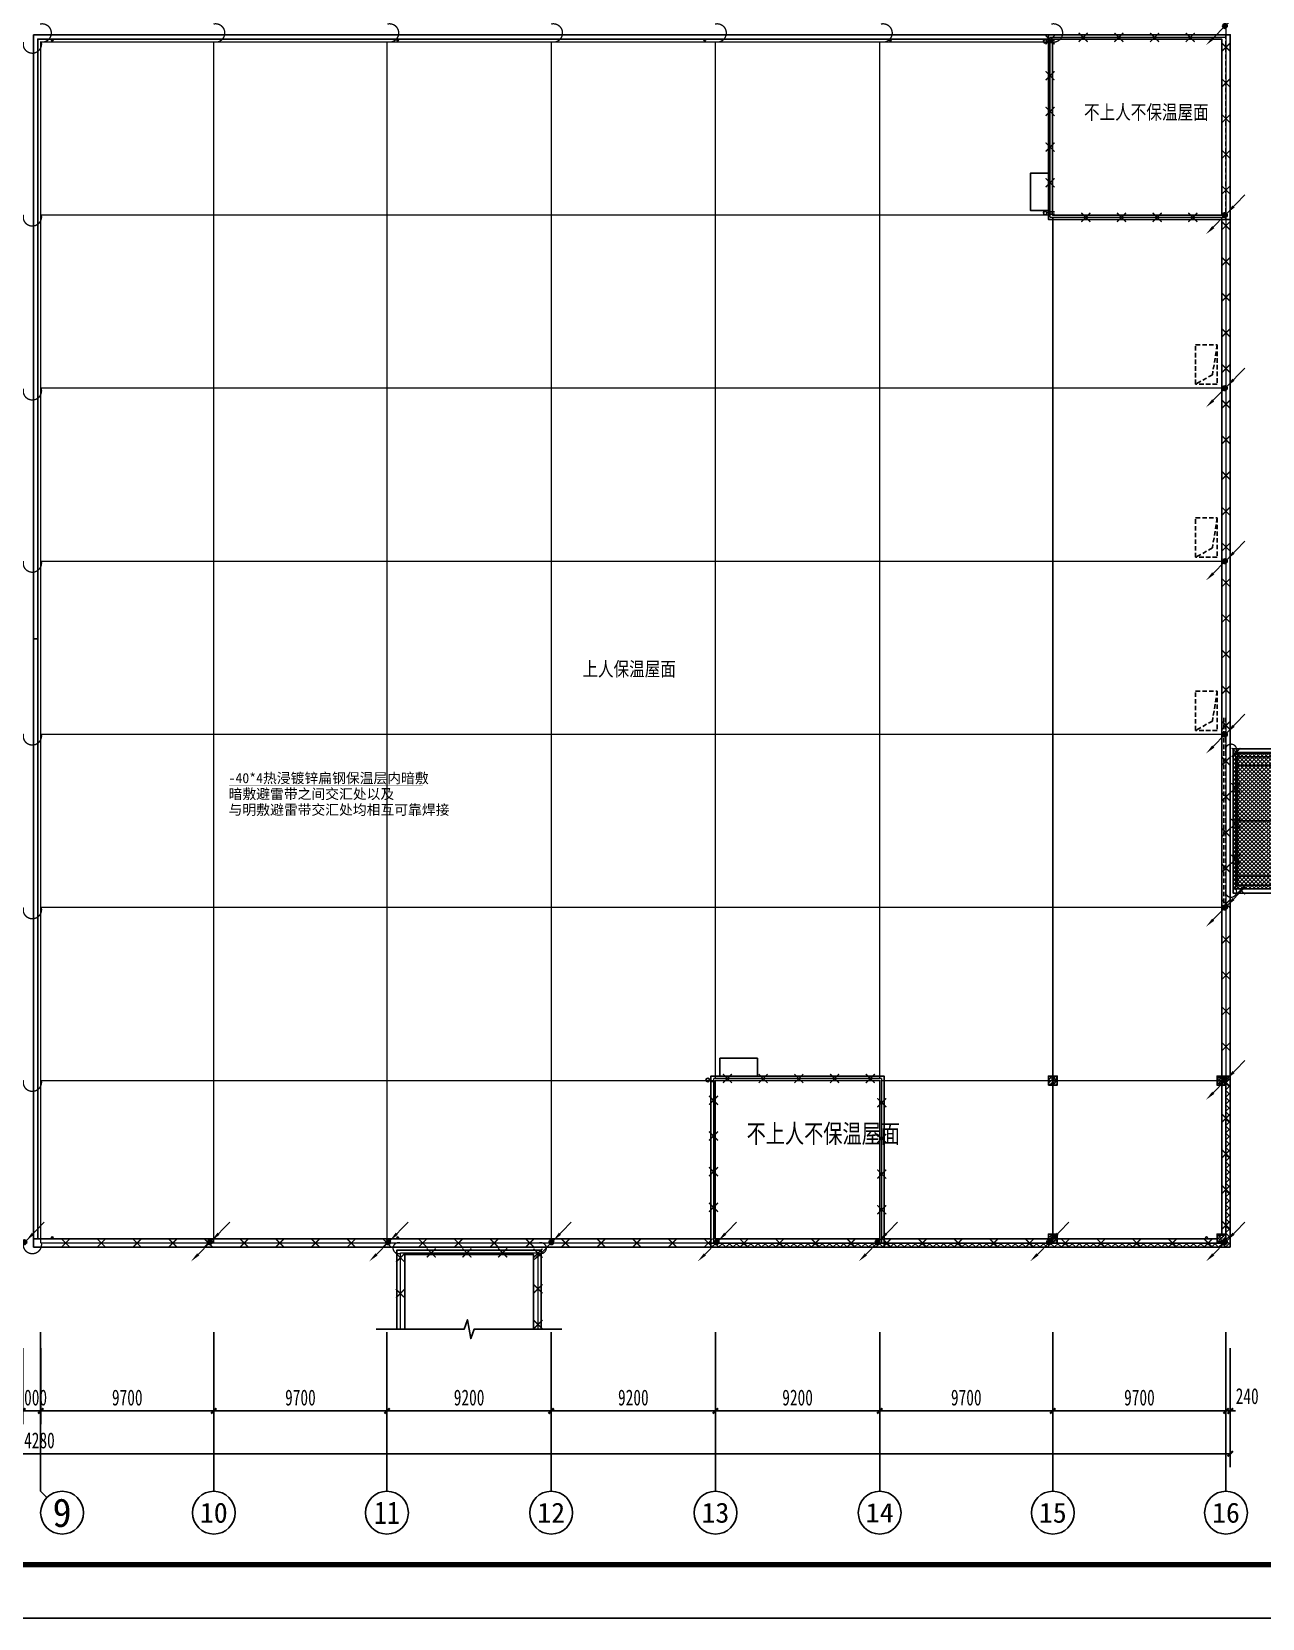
# Model space of a CAD drawing. Header units: millimetres. Extents: x -633009578 to 5705885, y -633235091 to 2571734.
# Drawn here: x 3853920 to 3922852, y 1835012 to 1923908 of the extents above; entities that cross this region are included whole.
import ezdxf
from ezdxf.enums import TextEntityAlignment as Align

# ---------------------------------------------------------------- set-up
doc = ezdxf.new("R2010")
doc.units = ezdxf.units.MM
doc.header["$LTSCALE"] = 1000
doc.header["$MEASUREMENT"] = 0
doc.linetypes.add('DASH', pattern=[0.35, 0.25, -0.1])
doc.linetypes.add('HIDDEN', pattern=[0.375, 0.25, -0.125])
doc.layers.get('0').update_dxf_attribs({"color": 9})
for name, color, linetype in [('3T_WOOD', 21, 'Continuous'), ('A-ABOV(投影线)', 154, 'HIDDEN'), ('A-COLUM(柱)', 255, 'Continuous'), ('A-FLOR(看线)', 8, 'Continuous'), ('A-HATH(填充)', 8, 'Continuous'), ('A-LM-HA(填充)', 8, 'Continuous'), ('A-ROOF(屋顶)', 11, 'Continuous'), ('A-ROOF-W(分水线)', 156, 'Continuous'), ('A-ST(雨水管)', 161, 'Continuous'), ('A-TEXT(房间)', 243, 'Continuous'), ('A-WALL(墙)', 255, 'Continuous'), ('AXIS_TEXT', 7, 'Continuous'), ('C-AXIS(轴号)', 3, 'Continuous'), ('DIM_SYMB', 3, 'Continuous'), ('PUB_TEXT', 7, 'Continuous'), ('WALL', 9, 'Continuous'), ('电-弱电平面-箭头', 3, 'Continuous'), ('电-强电平面-设备', 4, 'Continuous'), ('电-接地防雷-接地线', 132, 'Continuous'), ('电-接地防雷-防雷卡子', 94, 'Continuous'), ('电-接地防雷-防雷线', 94, 'Continuous'), ('设备-箱柜', 3, 'Continuous'), ('院图签、封面151013$0$PUB_TITLE', 153, 'Continuous'), ('院图签、封面151013$0$图签文字', 4, 'Continuous')]:
    doc.layers.add(name, color=color, linetype=linetype)
doc.styles.add('_TCH', font='simhei.ttf', dxfattribs={"width": 0.75, "bigfont": 'hztxt.shx'})
doc.styles.add('_TCH_AXIS', font='simhei.ttf', dxfattribs={"bigfont": 'GBCBIG'})
doc.styles.add('_TCH_DIM', font='simhei.ttf', dxfattribs={"width": 0.8, "bigfont": 'hztxt.shx'})
doc.styles.add('_TCH_DIM_T3', font='simhei.ttf', dxfattribs={"width": 0.707, "bigfont": 'GBCBIG'})
doc.styles.add('COMPLEX', font='simhei.ttf')
doc.styles.add('IDQSTYLE', font='simhei.ttf', dxfattribs={"width": 0.707, "bigfont": 'hztxt.shx'})
doc.styles.get("Standard").update_dxf_attribs({"font": 'simhei.ttf', "bigfont": 'hztxt.shx'})
doc.styles.add('宋', font='simhei.ttf', dxfattribs={"width": 0.8})
doc.styles.add('院图签、封面151013$0$-宋体', font='simhei.ttf', dxfattribs={"width": 0.8})
doc.linetypes.add('GDLine', pattern='A,1,-3,5.8,["|",Standard,S=4,R=-45,X=-1.407,Y=-0.7],-0.1,["|",Standard,S=4,R=-45,X=-1.407,Y=-0.7],-0.1,["|",Standard,S=4,R=-45,X=-1.407,Y=-0.7],-0.1,["|",Standard,S=4,R=-45,X=-1.407,Y=-0.7],-0.1,5.8,-3,1', length=20)
doc.dimstyles.new('_TCH_ARCH&&300', dxfattribs={"dimtxt": 892.5, "dimasz": 300, "dimexe": 750, "dimexo": 900, "dimgap": 300, "dimtad": 1, "dimdec": 0, "dimzin": 0, "dimdsep": 46, "dimtxsty": '_TCH_DIM_T3', "dimblk": 'ARCHTICK', "dimcen": 0.09, "dimclrt": 7, "dimazin": 2, "dimtfac": 1, "dimtdec": 0, "dimtix": 1, "dimtmove": 2, "dimatfit": 3, "dimfxl": 1, "dimtolj": 1, "dimtzin": 0, "dimarcsym": 0})
pattern_1 = [(45, (200, 0), (-200.000203, 200.000203), []), (135, (200, 0), (-200.000203, -200.000203), [])]

# ---------------------------------------------------------------- blocks, each defined once
blk = doc.blocks.new('_ArchTick')
at = {"color": 0, "linetype": 'ByBlock', "const_width": 0.4}
blk.add_lwpolyline([(-0.5, -0.5), (0.5, 0.5)], dxfattribs=at)
blk = doc.blocks.new('*D79')
at = {"layer": 'C-AXIS(轴号)', "color": 0, "lineweight": -2, "transparency": 16777216}
for p, q in [((1188341, 967912), (1188341, 963653)), ((1189341, 967912), (1189341, 963653)), ((1188341, 964403), (1188041, 964403)), ((1188341, 964403), (1189341, 964403)), ((1189341, 964403), (1189641, 964403))]:
    blk.add_line(p, q, dxfattribs=at)
at = {"layer": 'Defpoints', "color": 0, "transparency": 16777216}
for p in [(1188341, 968812), (1189341, 968812), (1189341, 964403)]:
    blk.add_point(p, dxfattribs=at)
at = {"layer": 'C-AXIS(轴号)', "color": 0, "linetype": 'ByBlock', "lineweight": -2, "transparency": 16777216, "xscale": 300, "yscale": 300, "zscale": 300}
blk.add_blockref('_ArchTick', (1188341, 964403), dxfattribs=at)
at = {"layer": 'C-AXIS(轴号)', "color": 0, "linetype": 'ByBlock', "lineweight": -2, "transparency": 16777216, "xscale": 300, "yscale": 300, "zscale": 300, "rotation": 180}
blk.add_blockref('_ArchTick', (1189341, 964403), dxfattribs=at)
at = {"layer": 'C-AXIS(轴号)', "color": 7, "transparency": 16777216, "insert": (1188841, 965149), "char_height": 892.5, "attachment_point": 5, "style": '_TCH_DIM_T3'}
blk.add_mtext('\\A1;1000', dxfattribs=at)
blk = doc.blocks.new('*D80')
at = {"layer": 'C-AXIS(轴号)', "color": 0, "lineweight": -2, "transparency": 16777216}
for p, q in [((1189341, 967912), (1189341, 963653)), ((1199041, 967912), (1199041, 963653)), ((1189341, 964403), (1199041, 964403))]:
    blk.add_line(p, q, dxfattribs=at)
at = {"layer": 'Defpoints', "color": 0, "transparency": 16777216}
for p in [(1189341, 968812), (1199041, 968812), (1199041, 964403)]:
    blk.add_point(p, dxfattribs=at)
at = {"layer": 'C-AXIS(轴号)', "color": 0, "linetype": 'ByBlock', "lineweight": -2, "transparency": 16777216, "xscale": 300, "yscale": 300, "zscale": 300, "rotation": 180}
blk.add_blockref('_ArchTick', (1189341, 964403), dxfattribs=at)
at = {"layer": 'C-AXIS(轴号)', "color": 0, "linetype": 'ByBlock', "lineweight": -2, "transparency": 16777216, "xscale": 300, "yscale": 300, "zscale": 300}
blk.add_blockref('_ArchTick', (1199041, 964403), dxfattribs=at)
at = {"layer": 'C-AXIS(轴号)', "color": 7, "transparency": 16777216, "insert": (1194191, 965149), "char_height": 892.5, "attachment_point": 5, "style": '_TCH_DIM_T3'}
blk.add_mtext('\\A1;9700', dxfattribs=at)
blk = doc.blocks.new('*D81')
at = {"layer": 'C-AXIS(轴号)', "color": 0, "lineweight": -2, "transparency": 16777216}
for p, q in [((1199041, 967912), (1199041, 963653)), ((1208741, 967912), (1208741, 963653)), ((1199041, 964403), (1208741, 964403))]:
    blk.add_line(p, q, dxfattribs=at)
at = {"layer": 'Defpoints', "color": 0, "transparency": 16777216}
for p in [(1199041, 968812), (1208741, 968812), (1208741, 964403)]:
    blk.add_point(p, dxfattribs=at)
at = {"layer": 'C-AXIS(轴号)', "color": 0, "linetype": 'ByBlock', "lineweight": -2, "transparency": 16777216, "xscale": 300, "yscale": 300, "zscale": 300, "rotation": 180}
blk.add_blockref('_ArchTick', (1199041, 964403), dxfattribs=at)
at = {"layer": 'C-AXIS(轴号)', "color": 0, "linetype": 'ByBlock', "lineweight": -2, "transparency": 16777216, "xscale": 300, "yscale": 300, "zscale": 300}
blk.add_blockref('_ArchTick', (1208741, 964403), dxfattribs=at)
at = {"layer": 'C-AXIS(轴号)', "color": 7, "transparency": 16777216, "insert": (1203891, 965149), "char_height": 892.5, "attachment_point": 5, "style": '_TCH_DIM_T3'}
blk.add_mtext('\\A1;9700', dxfattribs=at)
blk = doc.blocks.new('*D82')
at = {"layer": 'C-AXIS(轴号)', "color": 0, "lineweight": -2, "transparency": 16777216}
for p, q in [((1208741, 967912), (1208741, 963653)), ((1217941, 967912), (1217941, 963653)), ((1208741, 964403), (1217941, 964403))]:
    blk.add_line(p, q, dxfattribs=at)
at = {"layer": 'Defpoints', "color": 0, "transparency": 16777216}
for p in [(1208741, 968812), (1217941, 968812), (1217941, 964403)]:
    blk.add_point(p, dxfattribs=at)
at = {"layer": 'C-AXIS(轴号)', "color": 0, "linetype": 'ByBlock', "lineweight": -2, "transparency": 16777216, "xscale": 300, "yscale": 300, "zscale": 300, "rotation": 180}
blk.add_blockref('_ArchTick', (1208741, 964403), dxfattribs=at)
at = {"layer": 'C-AXIS(轴号)', "color": 0, "linetype": 'ByBlock', "lineweight": -2, "transparency": 16777216, "xscale": 300, "yscale": 300, "zscale": 300}
blk.add_blockref('_ArchTick', (1217941, 964403), dxfattribs=at)
at = {"layer": 'C-AXIS(轴号)', "color": 7, "transparency": 16777216, "insert": (1213341, 965149), "char_height": 892.5, "attachment_point": 5, "style": '_TCH_DIM_T3'}
blk.add_mtext('\\A1;9200', dxfattribs=at)
blk = doc.blocks.new('*D83')
at = {"layer": 'C-AXIS(轴号)', "color": 0, "lineweight": -2, "transparency": 16777216}
for p, q in [((1217941, 967912), (1217941, 963653)), ((1227141, 967912), (1227141, 963653)), ((1217941, 964403), (1227141, 964403))]:
    blk.add_line(p, q, dxfattribs=at)
at = {"layer": 'Defpoints', "color": 0, "transparency": 16777216}
for p in [(1217941, 968812), (1227141, 968812), (1227141, 964403)]:
    blk.add_point(p, dxfattribs=at)
at = {"layer": 'C-AXIS(轴号)', "color": 0, "linetype": 'ByBlock', "lineweight": -2, "transparency": 16777216, "xscale": 300, "yscale": 300, "zscale": 300, "rotation": 180}
blk.add_blockref('_ArchTick', (1217941, 964403), dxfattribs=at)
at = {"layer": 'C-AXIS(轴号)', "color": 0, "linetype": 'ByBlock', "lineweight": -2, "transparency": 16777216, "xscale": 300, "yscale": 300, "zscale": 300}
blk.add_blockref('_ArchTick', (1227141, 964403), dxfattribs=at)
at = {"layer": 'C-AXIS(轴号)', "color": 7, "transparency": 16777216, "insert": (1222541, 965149), "char_height": 892.5, "attachment_point": 5, "style": '_TCH_DIM_T3'}
blk.add_mtext('\\A1;9200', dxfattribs=at)
blk = doc.blocks.new('*D84')
at = {"layer": 'C-AXIS(轴号)', "color": 0, "lineweight": -2, "transparency": 16777216}
for p, q in [((1227141, 967912), (1227141, 963653)), ((1236341, 967912), (1236341, 963653)), ((1227141, 964403), (1236341, 964403))]:
    blk.add_line(p, q, dxfattribs=at)
at = {"layer": 'Defpoints', "color": 0, "transparency": 16777216}
for p in [(1227141, 968812), (1236341, 968812), (1236341, 964403)]:
    blk.add_point(p, dxfattribs=at)
at = {"layer": 'C-AXIS(轴号)', "color": 0, "linetype": 'ByBlock', "lineweight": -2, "transparency": 16777216, "xscale": 300, "yscale": 300, "zscale": 300, "rotation": 180}
blk.add_blockref('_ArchTick', (1227141, 964403), dxfattribs=at)
at = {"layer": 'C-AXIS(轴号)', "color": 0, "linetype": 'ByBlock', "lineweight": -2, "transparency": 16777216, "xscale": 300, "yscale": 300, "zscale": 300}
blk.add_blockref('_ArchTick', (1236341, 964403), dxfattribs=at)
at = {"layer": 'C-AXIS(轴号)', "color": 7, "transparency": 16777216, "insert": (1231741, 965149), "char_height": 892.5, "attachment_point": 5, "style": '_TCH_DIM_T3'}
blk.add_mtext('\\A1;9200', dxfattribs=at)
blk = doc.blocks.new('*D85')
at = {"layer": 'C-AXIS(轴号)', "color": 0, "lineweight": -2, "transparency": 16777216}
for p, q in [((1236341, 967912), (1236341, 963653)), ((1246041, 967912), (1246041, 963653)), ((1236341, 964403), (1246041, 964403))]:
    blk.add_line(p, q, dxfattribs=at)
at = {"layer": 'Defpoints', "color": 0, "transparency": 16777216}
for p in [(1236341, 968812), (1246041, 968812), (1246041, 964403)]:
    blk.add_point(p, dxfattribs=at)
at = {"layer": 'C-AXIS(轴号)', "color": 0, "linetype": 'ByBlock', "lineweight": -2, "transparency": 16777216, "xscale": 300, "yscale": 300, "zscale": 300, "rotation": 180}
blk.add_blockref('_ArchTick', (1236341, 964403), dxfattribs=at)
at = {"layer": 'C-AXIS(轴号)', "color": 0, "linetype": 'ByBlock', "lineweight": -2, "transparency": 16777216, "xscale": 300, "yscale": 300, "zscale": 300}
blk.add_blockref('_ArchTick', (1246041, 964403), dxfattribs=at)
at = {"layer": 'C-AXIS(轴号)', "color": 7, "transparency": 16777216, "insert": (1241191, 965149), "char_height": 892.5, "attachment_point": 5, "style": '_TCH_DIM_T3'}
blk.add_mtext('\\A1;9700', dxfattribs=at)
blk = doc.blocks.new('*D86')
at = {"layer": 'C-AXIS(轴号)', "color": 0, "lineweight": -2, "transparency": 16777216}
for p, q in [((1246041, 967912), (1246041, 963653)), ((1255741, 967912), (1255741, 963653)), ((1246041, 964403), (1255741, 964403))]:
    blk.add_line(p, q, dxfattribs=at)
at = {"layer": 'Defpoints', "color": 0, "transparency": 16777216}
for p in [(1246041, 968812), (1255741, 968812), (1255741, 964403)]:
    blk.add_point(p, dxfattribs=at)
at = {"layer": 'C-AXIS(轴号)', "color": 0, "linetype": 'ByBlock', "lineweight": -2, "transparency": 16777216, "xscale": 300, "yscale": 300, "zscale": 300, "rotation": 180}
blk.add_blockref('_ArchTick', (1246041, 964403), dxfattribs=at)
at = {"layer": 'C-AXIS(轴号)', "color": 0, "linetype": 'ByBlock', "lineweight": -2, "transparency": 16777216, "xscale": 300, "yscale": 300, "zscale": 300}
blk.add_blockref('_ArchTick', (1255741, 964403), dxfattribs=at)
at = {"layer": 'C-AXIS(轴号)', "color": 7, "transparency": 16777216, "insert": (1250891, 965149), "char_height": 892.5, "attachment_point": 5, "style": '_TCH_DIM_T3'}
blk.add_mtext('\\A1;9700', dxfattribs=at)
blk = doc.blocks.new('*D87')
at = {"layer": 'C-AXIS(轴号)', "color": 0, "lineweight": -2, "transparency": 16777216}
for p, q in [((1255741, 967912), (1255741, 963653)), ((1255981, 967912), (1255981, 963653)), ((1255741, 964403), (1255441, 964403)), ((1255741, 964403), (1255981, 964403)), ((1255981, 964403), (1256281, 964403))]:
    blk.add_line(p, q, dxfattribs=at)
at = {"layer": 'Defpoints', "color": 0, "transparency": 16777216}
for p in [(1255741, 968812), (1255981, 968812), (1255981, 964403)]:
    blk.add_point(p, dxfattribs=at)
at = {"layer": 'C-AXIS(轴号)', "color": 0, "linetype": 'ByBlock', "lineweight": -2, "transparency": 16777216, "xscale": 300, "yscale": 300, "zscale": 300}
blk.add_blockref('_ArchTick', (1255741, 964403), dxfattribs=at)
at = {"layer": 'C-AXIS(轴号)', "color": 0, "linetype": 'ByBlock', "lineweight": -2, "transparency": 16777216, "xscale": 300, "yscale": 300, "zscale": 300, "rotation": 180}
blk.add_blockref('_ArchTick', (1255981, 964403), dxfattribs=at)
at = {"layer": 'C-AXIS(轴号)', "color": 7, "transparency": 16777216, "insert": (1256929, 965228), "char_height": 892.5, "attachment_point": 5, "style": '_TCH_DIM_T3'}
blk.add_mtext('\\A1;240', dxfattribs=at)
blk = doc.blocks.new('*D88')
at = {"layer": 'C-AXIS(轴号)', "color": 0, "lineweight": -2, "transparency": 16777216}
for p, q in [((1121701, 967912), (1121701, 961253)), ((1255981, 967912), (1255981, 961253)), ((1121701, 962003), (1255981, 962003))]:
    blk.add_line(p, q, dxfattribs=at)
at = {"layer": 'Defpoints', "color": 0, "transparency": 16777216}
for p in [(1121701, 968812), (1255981, 968812), (1255981, 962003)]:
    blk.add_point(p, dxfattribs=at)
at = {"layer": 'C-AXIS(轴号)', "color": 0, "linetype": 'ByBlock', "lineweight": -2, "transparency": 16777216, "xscale": 300, "yscale": 300, "zscale": 300, "rotation": 180}
blk.add_blockref('_ArchTick', (1121701, 962003), dxfattribs=at)
at = {"layer": 'C-AXIS(轴号)', "color": 0, "linetype": 'ByBlock', "lineweight": -2, "transparency": 16777216, "xscale": 300, "yscale": 300, "zscale": 300}
blk.add_blockref('_ArchTick', (1255981, 962003), dxfattribs=at)
at = {"layer": 'C-AXIS(轴号)', "color": 7, "transparency": 16777216, "insert": (1188841, 962749), "char_height": 892.5, "attachment_point": 5, "style": '_TCH_DIM_T3'}
blk.add_mtext('\\A1;134280', dxfattribs=at)
blk = doc.blocks.new('_AXISO')
blk.add_circle((0, 0), 0.5)
at = {"layer": 'AXIS_TEXT', "style": 'COMPLEX', "width": 1.041667}
blk.add_attdef('A', text='', height=0.56, dxfattribs=at).set_placement((-0.25, -0.28), (0.25, -0.28), align=Align.FIT)
blk = doc.blocks.new('_FZH')
h = blk.add_hatch()
h.set_pattern_fill('钢筋混凝土', color=256, scale=0.1, style=0)
h.set_pattern_definition([(45, (0, 0), (-0.17678, 0.17678), []), (50, (0, 0), (0.71726, -0.06275), [0.075, -0.825]), (355, (0, 0), (-0.13875, 0.7522), [0.06, -0.66]), (100.45, (0.0598, -0.0052), (0.5785, 0.68944), [0.06374, -0.70114]), (46.18, (0, 0.2), (1.0672, -0.1655), [0.1125, -1.2375]), (96.64, (0.0889, 0.1862), (0.9347, 0.9741), [0.0956, -1.0517]), (351.18, (0, 0.2), (0.9347, 0.9741), [0.09, -0.99]), (21, (0.1, 0.15), (0.5969, -0.4026), [0.075, -0.825]), (326, (0.1, 0.15), (0.2433, 0.72515), [0.06, -0.66]), (71.45, (0.14974, 0.11645), (0.8402, 0.32253), [0.06374, -0.70114]), (37.5, (0, 0), (0.01216, 0.33289), [0, -0.652, 0, -0.67, 0, -0.6625]), (7.5, (0, 0), (0.26307, 0.39441), [0, -0.382, 0, -0.637, 0, -0.2525]), (-32.5, (-0.223, 0), (0.53382, -0.022555), [0, -0.25, 0, -0.78, 0, -1.035]), (-42.5, (-0.323, 0), (0.58319, 0.1001), [0, -0.325, 0, -0.518, 0, -0.735])])
h.paths.add_polyline_path([(-0.5, -0.5), (0.5, -0.5), (0.5, 0.5), (-0.5, 0.5)])
blk.add_lwpolyline([(-0.5, -0.5), (0.5, -0.5), (0.5, 0.5), (-0.5, 0.5)], close=True)
blk = doc.blocks.new('*X25')
at = {"color": 0, "linetype": 'Continuous'}
for p, q in [((192.59, 446.72), (193.93, 448.06)), ((192.65, 447.21), (193.44, 448)), ((192.67, 446.38), (194.27, 447.98)), ((192.81, 446.1), (194.55, 447.84)), ((193.01, 445.87), (194.78, 447.64)), ((193.27, 445.7), (194.95, 447.39)), ((193.58, 445.59), (195.06, 447.07)), ((193.98, 445.57), (195.08, 446.67))]:
    blk.add_line(p, q, dxfattribs=at)
blk = doc.blocks.new('HC001444')
at = {"color": 0, "linetype": 'Continuous'}
for p, q in [((5.31, 5.36), (0.47, 0.41)), ((0, -0.06), (-3.11, -3.23))]:
    blk.add_line(p, q, dxfattribs=at)
for points in [[(2.3, 2.28, 0.8, 0, 0), (0.47, 0.41, 0, 0, 0)], [(-3.11, -3.23, 0.8, 0, 0), (-5.06, -5.12, 0, 0, 0)]]:
    blk.add_lwpolyline(points, format="xyseb", dxfattribs=at)
blk.add_circle((0, 0), 0.625, dxfattribs=at)
at = {"color": 0, "linetype": 'Continuous', "xscale": 0.5, "yscale": 0.5, "zscale": 0.5}
blk.add_blockref('*X25', (-96.92, -223.41), dxfattribs=at)
at = {"color": 0, "style": 'IDQSTYLE', "width": 0.7}
blk.add_attdef('PSFHATT', (7.31, -5.12), '', height=2.5, dxfattribs=at)
blk = doc.blocks.new('G$C60C7DC50')
at = {"layer": 'A-LM-HA(填充)'}
h = blk.add_hatch(dxfattribs=at)
h.set_pattern_fill('ANSI37', color=256, scale=100)
h.set_pattern_definition([(45, (-326616.41, 5460191.41), (-112.2532015, 112.2532015), []), (135, (-326616.41, 5460191.41), (-112.2532015, -112.2532015), [])])
h.paths.add_polyline_path([(900, 8900), (4900, 8900), (4900, 1300), (900, 1300)])
h = blk.add_hatch(dxfattribs=at)
h.set_pattern_fill('ANSI37', color=256, scale=100)
h.set_pattern_definition([(45, (-321416.41, 5460191.41), (-112.2532015, 112.2532015), []), (135, (-321416.41, 5460191.41), (-112.2532015, -112.2532015), [])])
h.paths.add_polyline_path([(25500, 8900), (21500, 8900), (21500, 1300), (25500, 1300)])
for points in [[(900, 8900), (4900, 8900), (4900, 1300), (900, 1300)], [(25500, 8900), (21500, 8900), (21500, 1300), (25500, 1300)]]:
    blk.add_lwpolyline(points, close=True, dxfattribs=at)
at = {"layer": 'A-ROOF(屋顶)'}
for points in [[(260, 500), (260, 10950)], [(740, 500), (740, 10950)], [(25660, 500), (25660, 10950)], [(26140, 500), (26140, 10950)], [(900, 8900), (900, 1060), (25500, 1060), (25500, 9140), (900, 9140), (900, 8900)]]:
    blk.add_lwpolyline(points, dxfattribs=at)
at = {"layer": 'A-ROOF(屋顶)', "color": 8, "linetype": 'HIDDEN'}
for points in [[(380, 500), (380, 10950)], [(500, 500), (500, 10950)], [(25900, 500), (25900, 10950)], [(26020, 500), (26020, 10950)]]:
    blk.add_lwpolyline(points, dxfattribs=at)
at = {"layer": 'A-ROOF(屋顶)', "linetype": 'DASH'}
blk.add_lwpolyline([(25500, 8900), (900, 8900), (900, 1300), (25500, 1300)], close=True, dxfattribs=at)
at = {"layer": 'A-ROOF(屋顶)'}
blk.add_lwpolyline([(25300, 8700), (1100, 8700), (1100, 1500), (25300, 1500)], close=True, dxfattribs=at)
at = {"layer": 'A-ROOF-W(分水线)'}
for points in [[(1140, 8200), (25260, 8200)], [(1140, 5100), (25260, 5100)], [(1140, 2000), (25260, 2000)]]:
    blk.add_lwpolyline(points, dxfattribs=at)
blk = doc.blocks.new('建筑图框_A1')
at = {"layer": '院图签、封面151013$0$PUB_TITLE'}
blk.add_lwpolyline([(0, 0), (84100, 0), (84100, 59400), (0, 59400)], close=True, dxfattribs=at)
at = {"layer": '院图签、封面151013$0$PUB_TITLE', "const_width": 100}
blk.add_lwpolyline([(2500, 1000), (83100, 1000), (83100, 58400), (2500, 58400)], close=True, dxfattribs=at)
at = {"layer": '院图签、封面151013$0$图签文字', "color": 6, "style": '院图签、封面151013$0$-宋体'}
for tag, height, width, p in [('工程主持人', 400, 0.8, (79991, 29506)), ('审定', 400, 0.8, (79991, 28706)), ('审核', 400, 0.8, (79991, 27906)), ('专业负责人', 400, 0.8, (79991, 27106)), ('校对', 400, 0.8, (79991, 26306)), ('设计', 400, 0.8, (79991, 25506)), ('方案设计人', 400, 0.8, (79991, 24707)), ('工程编号', 300, 0.7, (81000, 8700)), ('版次', 300, 0.7, (78738, 3006)), ('日期', 300, 0.7, (82038, 3000)), ('比例', 300, 0.7, (78738, 2200)), ('图号_X施', 300, 0.7, (81538, 2200)), ('图号', 200, 0.7, (82538, 2400)), ('图号_总数', 200, 0.7, (82538, 2000))]:
    blk.add_attdef(tag, text='', height=height, dxfattribs=dict(at, width=width)).set_placement(p, align=Align.MIDDLE_CENTER)
at = {"layer": '院图签、封面151013$0$图签文字', "color": 6, "style": '院图签、封面151013$0$-宋体', "width": 0.7}
for tag, p in [('建设单位_001', (80936, 7446)), ('工程名称_001', (80934, 6045)), ('图名_001', (79743, 4060))]:
    blk.add_attdef(tag, p, '', height=300, dxfattribs=at)
blk = doc.blocks.new('9-4')
at = {"layer": 'A-HATH(填充)'}
h = blk.add_hatch(dxfattribs=at)
h.set_pattern_fill('多孔材料', color=256, scale=100, style=0)
h.set_pattern_definition(pattern_1)
h.paths.add_polyline_path([(1255740.6, 973812.4), (1255980.6, 973572.4), (1255980.6, 983162.4), (1255740.6, 983162.4)])
h = blk.add_hatch(dxfattribs=at)
h.set_pattern_fill('多孔材料', color=256, scale=100, style=0)
h.set_pattern_definition(pattern_1)
h.paths.add_polyline_path([(1255980.6, 973572.4), (1255740.6, 973812.4), (1226890.6, 973812.4), (1226890.6, 973572.4)])
at = {"layer": 'A-ABOV(投影线)'}
for points in [[(1255240.6, 1024137.4), (1255240.6, 1021937.4), (1254040.6, 1021937.4), (1254040.6, 1024137.4)], [(1255240.6, 1014437.4), (1255240.6, 1012237.4), (1254040.6, 1012237.4), (1254040.6, 1014437.4)], [(1255240.6, 1004737.4), (1255240.6, 1002537.4), (1254040.6, 1002537.4), (1254040.6, 1004737.4)]]:
    blk.add_lwpolyline(points, close=True, dxfattribs=at)
for points in [[(1255240.6, 1024137.4), (1254981.5, 1022458.3), (1254040.6, 1021937.4)], [(1255240.6, 1014437.4), (1254981.5, 1012758.3), (1254040.6, 1012237.4)], [(1255240.6, 1004737.4), (1254981.5, 1003058.3), (1254040.6, 1002537.4)]]:
    blk.add_lwpolyline(points, dxfattribs=at)
at = {"layer": 'A-FLOR(看线)'}
for points in [[(1245790.6, 1031662.4), (1244790.6, 1031662.4), (1244790.6, 1033762.4), (1245790.6, 1033762.4)], [(1227390.6, 983162.4), (1227390.6, 984162.4), (1229490.6, 984162.4), (1229490.6, 983162.4)]]:
    blk.add_lwpolyline(points, dxfattribs=at)
at = {"layer": 'A-ROOF(屋顶)'}
for p, q in [((1255500.6, 1031162.4), (1255500.6, 983162.4)), ((1255980.6, 1031162.4), (1255980.6, 983162.4)), ((1188940.6, 974052.4), (1226890.6, 974052.4)), ((1188940.6, 973572.4), (1226890.6, 973572.4))]:
    blk.add_line(p, q, dxfattribs=at)
for points in [[(1188940.6, 1041512.4), (1188940.6, 973572.4)], [(1188940.6, 1041512.4), (1245790.6, 1041512.4)], [(1189180.6, 974052.4), (1189180.6, 1041272.4), (1245790.6, 1041272.4)], [(1188940.6, 1007662.4), (1189180.6, 1007662.4)], [(1260568.4, 1001502.4), (1256140.6, 1001502.4), (1256140.6, 993422.4), (1260568.4, 993422.4)], [(1260568.4, 1001062.4), (1256380.6, 1001062.4), (1256380.6, 993862.4), (1260568.4, 993862.4)], [(1217380.6, 968984.6), (1217380.6, 973412.4), (1209300.6, 973412.4), (1209300.6, 968984.6)], [(1216940.6, 968984.6), (1216940.6, 973172.4), (1209740.6, 973172.4), (1209740.6, 968984.6)]]:
    blk.add_lwpolyline(points, dxfattribs=at)
for points in [[(1255980.6, 1031162.4), (1255980.6, 1041512.4), (1245790.6, 1041512.4), (1245790.6, 1031162.4)], [(1255500.6, 1031402.4), (1255500.6, 1041272.4), (1246030.6, 1041272.4), (1246030.6, 1031402.4)], [(1226890.6, 973572.4), (1236590.6, 973572.4), (1236590.6, 983162.4), (1226890.6, 983162.4)], [(1227130.6, 974052.4), (1236350.6, 974052.4), (1236350.6, 982922.4), (1227130.6, 982922.4)]]:
    blk.add_lwpolyline(points, close=True, dxfattribs=at)
at = {"layer": 'A-ROOF(屋顶)', "color": 8, "linetype": 'HIDDEN'}
blk.add_lwpolyline([(1255740.6, 1031162.4), (1255740.6, 1041512.4)], dxfattribs=at)
at = {"layer": 'A-ST(雨水管)', "linetype": 'DASH'}
for p, q in [((1246140.9, 1041217.7), (1245779.4, 1041217.7)), ((1246140.9, 1041077.7), (1245779.4, 1041077.7)), ((1246140.9, 1031597.1), (1245779.4, 1031597.1)), ((1246140.9, 1031457.1), (1245779.4, 1031457.1)), ((1227090.9, 982877.7), (1226879.4, 982877.7)), ((1227090.9, 982867.7), (1226879.4, 982867.7))]:
    blk.add_line(p, q, dxfattribs=at)
at = {"layer": 'A-ST(雨水管)'}
for points in [[(1189990.6, 1041272.4, 1), (1189990.6, 1041172.4, 1)], [(1209340.6, 1041272.4, -1), (1209340.6, 1041172.4, -1)], [(1209340.6, 1041272.4, 1), (1209340.6, 1041172.4, 1)], [(1226540.6, 1041272.4, 1), (1226540.6, 1041172.4, 1)], [(1226540.6, 1041272.4, -1), (1226540.6, 1041172.4, -1)], [(1236940.6, 1041272.4, -1), (1236940.6, 1041172.4, -1)], [(1236940.6, 1041272.4, 1), (1236940.6, 1041172.4, 1)], [(1189990.6, 974052.4, -1), (1189990.6, 974152.4, -1)], [(1209340.6, 974052.4, 1), (1209340.6, 974152.4, 1)], [(1209340.6, 974052.4, -1), (1209340.6, 974152.4, -1)], [(1254650.6, 974052.4, -1), (1254650.6, 974152.4, -1)]]:
    blk.add_lwpolyline(points, format="xyb", close=True, dxfattribs=at)
for centre in [(1245609.4, 1041147.7), (1245609.4, 1031527.1), (1226709.4, 982947.7)]:
    blk.add_circle(centre, 100, dxfattribs=at)
at = {"layer": 'A-WALL(墙)'}
for p, q in [((1255500.6, 974312.4), (1255500.6, 982662.4)), ((1255740.6, 974312.4), (1255740.6, 982662.4)), ((1255240.6, 974052.4), (1236590.6, 974052.4)), ((1255240.6, 973812.4), (1236590.6, 973812.4))]:
    blk.add_line(p, q, dxfattribs=at)
at = {"layer": 'C-AXIS(轴号)'}
for p, q in [((1189340.6, 968812.4), (1189340.6, 959902.6)), ((1199040.6, 968812.4), (1199040.6, 959902.6)), ((1208740.6, 968812.4), (1208740.6, 959902.6)), ((1217940.6, 968812.4), (1217940.6, 959902.6)), ((1227140.6, 968812.4), (1227140.6, 959902.6)), ((1236340.6, 968812.4), (1236340.6, 959902.6)), ((1246040.6, 968812.4), (1246040.6, 959902.6)), ((1255740.6, 968812.4), (1255740.6, 959902.6)), ((1189692.1, 959551.1), (1189340.6, 959902.6))]:
    blk.add_line(p, q, dxfattribs=at)
at = {"layer": 'DIM_SYMB'}
blk.add_lwpolyline([(1218540.6, 968984.6), (1213621.9, 968984.6), (1213430.8, 968459.6), (1213245.6, 969509.6), (1213059.4, 968984.6), (1208140.6, 968984.6)], dxfattribs=at)
at = {"layer": 'WALL'}
for p, q in [((1255740.6, 973812.4), (1255740.6, 983162.4)), ((1255740.6, 983162.4), (1255980.6, 983162.4)), ((1255980.6, 973572.4), (1255980.6, 983162.4)), ((1255740.6, 973812.4), (1226890.6, 973812.4)), ((1226890.6, 973572.4), (1226890.6, 973812.4)), ((1255980.6, 973572.4), (1226890.6, 973572.4))]:
    blk.add_line(p, q, dxfattribs=at)
at = {"layer": 'A-COLUM(柱)', "xscale": 500, "yscale": 500, "zscale": 500}
for p in [(1246040.6, 982912.4), (1255490.6, 982912.4), (1246040.6, 974062.4), (1255490.6, 974062.4)]:
    blk.add_blockref('_FZH', p, dxfattribs=at)
at = {"layer": 'C-AXIS(轴号)'}
ref = blk.add_blockref('_AXISO', (1190540.6, 958702.6), dxfattribs=dict(at, xscale=2400, yscale=2400, zscale=2400))
ref.add_attrib('A', '9', dxfattribs={"layer": 'AXIS_TEXT', "height": 1597.5, "style": '_TCH_AXIS'}).set_placement((1190008.1, 957903.8), (1191073.1, 957903.8), align=Align.FIT)
ref = blk.add_blockref('_AXISO', (1199040.6, 958702.6), dxfattribs=dict(at, xscale=2400, yscale=2400, zscale=2400))
ref.add_attrib('A', '10', dxfattribs={"layer": 'AXIS_TEXT', "height": 1126.1, "style": '_TCH_AXIS'}).set_placement((1198263.1, 958139.5), (1199818.1, 958139.5), align=Align.FIT)
ref = blk.add_blockref('_AXISO', (1208740.6, 958702.6), dxfattribs=dict(at, xscale=2400, yscale=2400, zscale=2400))
ref.add_attrib('A', '11', dxfattribs={"layer": 'AXIS_TEXT', "height": 1264.33, "style": '_TCH_AXIS'}).set_placement((1208018.1, 958070.4), (1209463.1, 958070.4), align=Align.FIT)
ref = blk.add_blockref('_AXISO', (1217940.6, 958702.6), dxfattribs=dict(at, xscale=2400, yscale=2400, zscale=2400))
ref.add_attrib('A', '12', dxfattribs={"layer": 'AXIS_TEXT', "height": 1126.1, "style": '_TCH_AXIS'}).set_placement((1217163.1, 958139.5), (1218718.1, 958139.5), align=Align.FIT)
ref = blk.add_blockref('_AXISO', (1227140.6, 958702.6), dxfattribs=dict(at, xscale=2400, yscale=2400, zscale=2400))
ref.add_attrib('A', '13', dxfattribs={"layer": 'AXIS_TEXT', "height": 1126.1, "style": '_TCH_AXIS'}).set_placement((1226363.1, 958139.5), (1227918.1, 958139.5), align=Align.FIT)
ref = blk.add_blockref('_AXISO', (1236340.6, 958702.6), dxfattribs=dict(at, xscale=2400, yscale=2400, zscale=2400))
ref.add_attrib('A', '14', dxfattribs={"layer": 'AXIS_TEXT', "height": 1076.83, "style": '_TCH_AXIS'}).set_placement((1235545.8, 958164.2), (1237135.4, 958164.2), align=Align.FIT)
ref = blk.add_blockref('_AXISO', (1246040.6, 958702.6), dxfattribs=dict(at, xscale=2400, yscale=2400, zscale=2400))
ref.add_attrib('A', '15', dxfattribs={"layer": 'AXIS_TEXT', "height": 1126.1, "style": '_TCH_AXIS'}).set_placement((1245263.1, 958139.5), (1246818.1, 958139.5), align=Align.FIT)
ref = blk.add_blockref('_AXISO', (1255740.6, 958702.6), dxfattribs=dict(at, xscale=2400, yscale=2400, zscale=2400))
ref.add_attrib('A', '16', dxfattribs={"layer": 'AXIS_TEXT', "height": 1126.1, "style": '_TCH_AXIS'}).set_placement((1254963.1, 958139.5), (1256518.1, 958139.5), align=Align.FIT)
at = {"layer": 'A-TEXT(房间)', "style": '_TCH', "width": 0.75}
blk.add_text('不上人不保温屋面', height=1050, dxfattribs=at).set_placement((1228886.5, 979416.8))
at = {"layer": 'PUB_TEXT', "style": '_TCH_DIM', "width": 0.8}
for s, p in [('不上人不保温屋面', (1247786.5, 1036774.3)), ('上人保温屋面', (1219687, 1005574.4))]:
    blk.add_text(s, height=800, dxfattribs=at).set_placement(p)
at = {"layer": 'C-AXIS(轴号)'}
for p1, p2, distance, picture, middle in [((1121700.6, 968812.4), (1255980.6, 968812.4), -6809.8, '*D88', (1188840.6, 962748.8)), ((1188340.6, 968812.4), (1189340.6, 968812.4), -4409.8, '*D79', (1188840.6, 965148.8)), ((1189340.6, 968812.4), (1199040.6, 968812.4), -4409.8, '*D80', (1194190.6, 965148.8)), ((1199040.6, 968812.4), (1208740.6, 968812.4), -4409.8, '*D81', (1203890.6, 965148.8)), ((1208740.6, 968812.4), (1217940.6, 968812.4), -4409.8, '*D82', (1213340.6, 965148.8)), ((1217940.6, 968812.4), (1227140.6, 968812.4), -4409.8, '*D83', (1222540.6, 965148.8)), ((1227140.6, 968812.4), (1236340.6, 968812.4), -4409.8, '*D84', (1231740.6, 965148.8)), ((1236340.6, 968812.4), (1246040.6, 968812.4), -4409.8, '*D85', (1241190.6, 965148.8)), ((1246040.6, 968812.4), (1255740.6, 968812.4), -4409.8, '*D86', (1250890.6, 965148.8))]:
    dim = blk.add_aligned_dim(p1=p1, p2=p2, distance=distance, dimstyle='_TCH_ARCH&&300', dxfattribs=at)
    dim.commit()
    dim.dimension.update_dxf_attribs({"geometry": picture, "text_midpoint": middle})
dim = blk.add_linear_dim(base=(1255980.6, 964402.6), p1=(1255740.6, 968812.4), p2=(1255980.6, 968812.4), angle=0, dimstyle='_TCH_ARCH&&300', dxfattribs=at)
dim.commit()
dim.dimension.update_dxf_attribs({"geometry": '*D87', "text_midpoint": (1256928.6, 965227.6), "dimtype": 129})

msp = doc.modelspace()

# ---------------------------------------------------------------- linework, layer by layer
at = {"elevation": 0}
msp.add_lwpolyline([(2725055.4, 2013212), (4008204.7, 2013212), (4008204.7, 1835012), (2725055.4, 1835012)], close=True, dxfattribs=at)
at = {"layer": '电-强电平面-设备', "color": 3, "elevation": 0}
msp.add_lwpolyline([(3864173.5, 1881651.8, 0.0164, 0.0164, 0), (3864964.7, 1881651.8, 0.0164, 0.0164, 0), (3864173.5, 1881651.8, 0.0164, 0.0164, 0), (3864964.7, 1881651.8, 16.4, 16.4, 0), (3875825.7, 1881651.8, 16.4, 16.4, 0)], format="xyseb", dxfattribs=at)
at = {"layer": '电-接地防雷-接地线', "linetype": 'GDLine', "ltscale": 0.1, "const_width": 75}
for points in [[(3854383.2, 1923338.2, 1.2652606), (3854383.2, 1924338.2)], [(3864101.4, 1923338.2, 1.2652606), (3864101.4, 1924338.2)], [(3873844, 1923338.2, 1.2652606), (3873844, 1924338.2)], [(3883019.6, 1923338.2, 1.2652606), (3883019.6, 1924338.2)], [(3892195.1, 1923338.2, 1.2652606), (3892195.1, 1924338.2)], [(3901489.9, 1923338.2, 1.2652606), (3901489.9, 1924338.2)], [(3911036.7, 1923338.2, 1.2652606), (3911036.7, 1924338.2)], [(3854454.2, 1923338.2, -1.2652606), (3853454.2, 1923338.2)], [(3854454.2, 1913652.5, -1.2652606), (3853454.2, 1913652.5)], [(3854454.2, 1903906.9, -1.2652606), (3853454.2, 1903906.9)], [(3854454.2, 1894255.9, -1.2652606), (3853454.2, 1894255.9)], [(3854454.2, 1884573, -1.2652606), (3853454.2, 1884573)], [(3854454.2, 1874839, -1.2652606), (3853454.2, 1874839)], [(3854454.2, 1865167.9, -1.2652606), (3853454.2, 1865167.9)]]:
    msp.add_lwpolyline(points, format="xyb", dxfattribs=at)
for points in [[(3854420, 1923338.2), (3854420, 1856038.2)], [(3854420, 1923338.2), (3911120, 1923338.2)], [(3864120, 1923338.2), (3864120, 1856038.2)], [(3873820, 1923338.2), (3873820, 1856038.2)], [(3883020, 1923338.2), (3883020, 1856038.2)], [(3892220, 1923338.2), (3892220, 1865257.6)], [(3901420, 1923338.2), (3901420, 1865257.6)], [(3854420, 1913638.2), (3910964.7, 1913638.2)], [(3911120, 1913507.5), (3911120, 1856038.2)], [(3854420, 1903938.2), (3920820, 1903938.2)], [(3854420, 1894238.2), (3920820, 1894238.2)], [(3854420, 1884538.2), (3920820, 1884538.2)], [(3854420, 1874838.2), (3920820, 1874838.2)], [(3854420, 1865138.2), (3892111.7, 1865138.2)], [(3901535.4, 1865138.2), (3920820, 1865138.2)]]:
    msp.add_lwpolyline(points, dxfattribs=at)
at = {"layer": '电-接地防雷-防雷卡子', "const_width": 75}
for points in [[(3911214.7, 1923196), (3910714.7, 1923696)], [(3911214.7, 1923696), (3910714.7, 1923196)], [(3912570, 1923340.7), (3913070, 1923840.7)], [(3913070, 1923340.7), (3912570, 1923840.7)], [(3914570, 1923340.7), (3915070, 1923840.7)], [(3915070, 1923340.7), (3914570, 1923840.7)], [(3916570, 1923340.7), (3917070, 1923840.7)], [(3917070, 1923340.7), (3916570, 1923840.7)], [(3918570, 1923340.7), (3919070, 1923840.7)], [(3919070, 1923340.7), (3918570, 1923840.7)], [(3921070, 1922788.2), (3920570, 1923288.2)], [(3921070, 1923288.2), (3920570, 1922788.2)], [(3911214.7, 1921196), (3910714.7, 1921696)], [(3911214.7, 1921696), (3910714.7, 1921196)], [(3921070, 1920788.2), (3920570, 1921288.2)], [(3921070, 1921288.2), (3920570, 1920788.2)], [(3911214.7, 1919196), (3910714.7, 1919696)], [(3911214.7, 1919696), (3910714.7, 1919196)], [(3921070, 1918788.2), (3920570, 1919288.2)], [(3921070, 1919288.2), (3920570, 1918788.2)], [(3911214.7, 1917196), (3910714.7, 1917696)], [(3911214.7, 1917696), (3910714.7, 1917196)], [(3921070, 1916788.2), (3920570, 1917288.2)], [(3921070, 1917288.2), (3920570, 1916788.2)], [(3911214.7, 1915196), (3910714.7, 1915696)], [(3911214.7, 1915696), (3910714.7, 1915196)], [(3921070, 1914788.2), (3920570, 1915288.2)], [(3921070, 1915288.2), (3920570, 1914788.2)], [(3913214.7, 1913757.5), (3912714.7, 1913257.5)], [(3912714.7, 1913757.5), (3913214.7, 1913257.5)], [(3915214.7, 1913757.5), (3914714.7, 1913257.5)], [(3914714.7, 1913757.5), (3915214.7, 1913257.5)], [(3917214.7, 1913757.5), (3916714.7, 1913257.5)], [(3916714.7, 1913757.5), (3917214.7, 1913257.5)], [(3919214.7, 1913757.5), (3918714.7, 1913257.5)], [(3918714.7, 1913757.5), (3919214.7, 1913257.5)], [(3921070, 1912788.2), (3920570, 1913288.2)], [(3921070, 1913288.2), (3920570, 1912788.2)], [(3921070, 1910788.2), (3920570, 1911288.2)], [(3921070, 1911288.2), (3920570, 1910788.2)], [(3921070, 1908788.2), (3920570, 1909288.2)], [(3921070, 1909288.2), (3920570, 1908788.2)], [(3921070, 1906788.2), (3920570, 1907288.2)], [(3921070, 1907288.2), (3920570, 1906788.2)], [(3921070, 1904788.2), (3920570, 1905288.2)], [(3921070, 1905288.2), (3920570, 1904788.2)], [(3921070, 1902788.2), (3920570, 1903288.2)], [(3921070, 1903288.2), (3920570, 1902788.2)], [(3921070, 1900788.2), (3920570, 1901288.2)], [(3921070, 1901288.2), (3920570, 1900788.2)], [(3921070, 1898788.2), (3920570, 1899288.2)], [(3921070, 1899288.2), (3920570, 1898788.2)], [(3921070, 1896788.2), (3920570, 1897288.2)], [(3921070, 1897288.2), (3920570, 1896788.2)], [(3921070, 1894788.2), (3920570, 1895288.2)], [(3921070, 1895288.2), (3920570, 1894788.2)], [(3921070, 1892788.2), (3920570, 1893288.2)], [(3921070, 1893288.2), (3920570, 1892788.2)], [(3921070, 1890788.2), (3920570, 1891288.2)], [(3921070, 1891288.2), (3920570, 1890788.2)], [(3921070, 1888788.2), (3920570, 1889288.2)], [(3921070, 1889288.2), (3920570, 1888788.2)], [(3921070, 1886788.2), (3920570, 1887288.2)], [(3921070, 1887288.2), (3920570, 1886788.2)], [(3921070, 1884788.2), (3920570, 1885288.2)], [(3921070, 1885288.2), (3920570, 1884788.2)], [(3921635.1, 1883776.9), (3921135.1, 1883276.9)], [(3921135.1, 1883776.9), (3921635.1, 1883276.9)], [(3921070, 1882788.2), (3920570, 1883288.2)], [(3921070, 1883288.2), (3920570, 1882788.2)], [(3921070, 1880788.2), (3920570, 1881288.2)], [(3921070, 1881288.2), (3920570, 1880788.2)], [(3921117.2, 1881794.8), (3921617.2, 1881294.8)], [(3921117.2, 1881294.8), (3921617.2, 1881794.8)], [(3921070, 1878788.2), (3920570, 1879288.2)], [(3921070, 1879288.2), (3920570, 1878788.2)], [(3921117.2, 1879794.8), (3921617.2, 1879294.8)], [(3921117.2, 1879294.8), (3921617.2, 1879794.8)], [(3921117.2, 1877794.8), (3921617.2, 1877294.8)], [(3921117.2, 1877294.8), (3921617.2, 1877794.8)], [(3921070, 1876788.2), (3920570, 1877288.2)], [(3921070, 1877288.2), (3920570, 1876788.2)], [(3921392, 1875569.6), (3921892, 1876069.6)], [(3921892, 1875569.6), (3921392, 1876069.6)], [(3921070, 1874788.2), (3920570, 1875288.2)], [(3921070, 1875288.2), (3920570, 1874788.2)], [(3921070, 1872788.2), (3920570, 1873288.2)], [(3921070, 1873288.2), (3920570, 1872788.2)], [(3921070, 1870788.2), (3920570, 1871288.2)], [(3921070, 1871288.2), (3920570, 1870788.2)], [(3921070, 1868788.2), (3920570, 1869288.2)], [(3921070, 1869288.2), (3920570, 1868788.2)], [(3921070, 1866788.2), (3920570, 1867288.2)], [(3921070, 1867288.2), (3920570, 1866788.2)], [(3893142.3, 1865507.6), (3892642.3, 1865007.6)], [(3892642.3, 1865507.6), (3893142.3, 1865007.6)], [(3895142.3, 1865507.6), (3894642.3, 1865007.6)], [(3894642.3, 1865507.6), (3895142.3, 1865007.6)], [(3897142.3, 1865507.6), (3896642.3, 1865007.6)], [(3896642.3, 1865507.6), (3897142.3, 1865007.6)], [(3899142.3, 1865507.6), (3898642.3, 1865007.6)], [(3898642.3, 1865507.6), (3899142.3, 1865007.6)], [(3901142.3, 1865507.6), (3900642.3, 1865007.6)], [(3900642.3, 1865507.6), (3901142.3, 1865007.6)], [(3921070, 1864788.2), (3920570, 1865288.2)], [(3921070, 1865288.2), (3920570, 1864788.2)], [(3891861.7, 1864288.2), (3892361.7, 1863788.2)], [(3891861.7, 1863788.2), (3892361.7, 1864288.2)], [(3901786.3, 1863650.8), (3901286, 1864150.5)], [(3901786, 1864150.8), (3901286.3, 1863650.5)], [(3921070, 1862788.2), (3920570, 1863288.2)], [(3921070, 1863288.2), (3920570, 1862788.2)], [(3891861.7, 1862288.2), (3892361.7, 1861788.2)], [(3891861.7, 1861788.2), (3892361.7, 1862288.2)], [(3901787.4, 1861650.8), (3901287.1, 1862150.5)], [(3901787.1, 1862150.8), (3901287.4, 1861650.5)], [(3921070, 1860788.2), (3920570, 1861288.2)], [(3921070, 1861288.2), (3920570, 1860788.2)], [(3891861.7, 1860288.2), (3892361.7, 1859788.2)], [(3891861.7, 1859788.2), (3892361.7, 1860288.2)], [(3901788.6, 1859650.8), (3901288.3, 1860150.5)], [(3901788.3, 1860150.8), (3901288.6, 1859650.5)], [(3921070, 1858788.2), (3920570, 1859288.2)], [(3921070, 1859288.2), (3920570, 1858788.2)], [(3891861.7, 1858288.2), (3892361.7, 1857788.2)], [(3891861.7, 1857788.2), (3892361.7, 1858288.2)], [(3901789.7, 1857650.8), (3901289.4, 1858150.5)], [(3901789.4, 1858150.8), (3901289.7, 1857650.5)], [(3921070, 1856788.2), (3920570, 1857288.2)], [(3921070, 1857288.2), (3920570, 1856788.2)], [(3855570, 1855788.2), (3856070, 1856288.2)], [(3856070, 1855788.2), (3855570, 1856288.2)], [(3857570, 1855788.2), (3858070, 1856288.2)], [(3858070, 1855788.2), (3857570, 1856288.2)], [(3859570, 1855788.2), (3860070, 1856288.2)], [(3860070, 1855788.2), (3859570, 1856288.2)], [(3861570, 1855788.2), (3862070, 1856288.2)], [(3862070, 1855788.2), (3861570, 1856288.2)], [(3863570, 1855788.2), (3864070, 1856288.2)], [(3864070, 1855788.2), (3863570, 1856288.2)], [(3865570, 1855788.2), (3866070, 1856288.2)], [(3866070, 1855788.2), (3865570, 1856288.2)], [(3867570, 1855788.2), (3868070, 1856288.2)], [(3868070, 1855788.2), (3867570, 1856288.2)], [(3869570, 1855788.2), (3870070, 1856288.2)], [(3870070, 1855788.2), (3869570, 1856288.2)], [(3871570, 1855788.2), (3872070, 1856288.2)], [(3872070, 1855788.2), (3871570, 1856288.2)], [(3873570, 1855788.2), (3874070, 1856288.2)], [(3874070, 1855788.2), (3873570, 1856288.2)], [(3875570, 1855788.2), (3876070, 1856288.2)], [(3876070, 1855788.2), (3875570, 1856288.2)], [(3877570, 1855788.2), (3878070, 1856288.2)], [(3878070, 1855788.2), (3877570, 1856288.2)], [(3879570, 1855788.2), (3880070, 1856288.2)], [(3880070, 1855788.2), (3879570, 1856288.2)], [(3881570, 1855788.2), (3882070, 1856288.2)], [(3882070, 1855788.2), (3881570, 1856288.2)], [(3883570, 1855788.2), (3884070, 1856288.2)], [(3884070, 1855788.2), (3883570, 1856288.2)], [(3885570, 1855788.2), (3886070, 1856288.2)], [(3886070, 1855788.2), (3885570, 1856288.2)], [(3887570, 1855788.2), (3888070, 1856288.2)], [(3888070, 1855788.2), (3887570, 1856288.2)], [(3889570, 1855788.2), (3890070, 1856288.2)], [(3890070, 1855788.2), (3889570, 1856288.2)], [(3891570, 1855788.2), (3892070, 1856288.2)], [(3892070, 1855788.2), (3891570, 1856288.2)], [(3893570, 1855788.2), (3894070, 1856288.2)], [(3894070, 1855788.2), (3893570, 1856288.2)], [(3895570, 1855788.2), (3896070, 1856288.2)], [(3896070, 1855788.2), (3895570, 1856288.2)], [(3897570, 1855788.2), (3898070, 1856288.2)], [(3898070, 1855788.2), (3897570, 1856288.2)], [(3899570, 1855788.2), (3900070, 1856288.2)], [(3900070, 1855788.2), (3899570, 1856288.2)], [(3901570, 1855788.2), (3902070, 1856288.2)], [(3902070, 1855788.2), (3901570, 1856288.2)], [(3903570, 1855788.2), (3904070, 1856288.2)], [(3904070, 1855788.2), (3903570, 1856288.2)], [(3905570, 1855788.2), (3906070, 1856288.2)], [(3906070, 1855788.2), (3905570, 1856288.2)], [(3907570, 1855788.2), (3908070, 1856288.2)], [(3908070, 1855788.2), (3907570, 1856288.2)], [(3909570, 1855788.2), (3910070, 1856288.2)], [(3910070, 1855788.2), (3909570, 1856288.2)], [(3911570, 1855788.2), (3912070, 1856288.2)], [(3912070, 1855788.2), (3911570, 1856288.2)], [(3913570, 1855788.2), (3914070, 1856288.2)], [(3914070, 1855788.2), (3913570, 1856288.2)], [(3915570, 1855788.2), (3916070, 1856288.2)], [(3916070, 1855788.2), (3915570, 1856288.2)], [(3917570, 1855788.2), (3918070, 1856288.2)], [(3918070, 1855788.2), (3917570, 1856288.2)], [(3919570, 1855788.2), (3920070, 1856288.2)], [(3920070, 1855788.2), (3919570, 1856288.2)], [(3874323.3, 1855460.4), (3874823.3, 1854960.4)], [(3874323.3, 1854960.4), (3874823.3, 1855460.4)], [(3876548.5, 1855735.2), (3876048.5, 1855235.2)], [(3876048.5, 1855735.2), (3876548.5, 1855235.2)], [(3878548.5, 1855735.2), (3878048.5, 1855235.2)], [(3878048.5, 1855735.2), (3878548.5, 1855235.2)], [(3880548.5, 1855735.2), (3880048.5, 1855235.2)], [(3880048.5, 1855735.2), (3880548.5, 1855235.2)], [(3882530.6, 1855217.3), (3882030.6, 1855717.3)], [(3882530.6, 1855717.3), (3882030.6, 1855217.3)], [(3874323.3, 1853460.4), (3874823.3, 1852960.4)], [(3874323.3, 1852960.4), (3874823.3, 1853460.4)], [(3882530.6, 1853217.3), (3882030.6, 1853717.3)], [(3882530.6, 1853717.3), (3882030.6, 1853217.3)], [(3882530.6, 1851217.3), (3882030.6, 1851717.3)], [(3882530.6, 1851717.3), (3882030.6, 1851217.3)]]:
    msp.add_lwpolyline(points, dxfattribs=at)
at = {"layer": '电-接地防雷-防雷线', "linetype": 'Continuous', "ltscale": 0.1, "const_width": 75}
for points in [[(3920820, 1991638.2), (3920820, 1856038.2)], [(3920820, 1923590.7), (3910964.7, 1923590.7)], [(3910964.7, 1923590.7), (3910964.7, 1913507.5)], [(3910964.7, 1913507.5), (3920820, 1913507.5)], [(3921367.2, 1875819.6), (3921367.2, 1883526.9)], [(3921367.2, 1883526.9), (3925642, 1883526.9)], [(3945744, 1875888.2), (3921384.1, 1875888.2)], [(3892111.7, 1856038.2), (3892111.7, 1865257.6)], [(3892111.7, 1865257.6), (3901535.4, 1865257.6)], [(3901535.4, 1865257.6), (3901540.6, 1856038.2)], [(3920820, 1856038.2), (3854461, 1856038.2)], [(3874573.3, 1851210.4), (3874573.3, 1855485.2)], [(3874573.3, 1855485.2), (3882280.6, 1855485.2)], [(3882280.6, 1855485.2), (3882280.6, 1851210.4)]]:
    msp.add_lwpolyline(points, dxfattribs=at)
for points in [[(3921367.2, 1883525.1, 1.5958245), (3920814.2, 1883571.8)], [(3921367.2, 1875873.4, -1.5958245), (3920814.2, 1875826.6)], [(3854454.2, 1856071.8, -1.2652606), (3853454.2, 1856071.8)], [(3874627.1, 1855485.2, -1.5958245), (3874580.3, 1856038.2)], [(3882278.8, 1855485.2, 1.5958245), (3882325.5, 1856038.2)]]:
    msp.add_lwpolyline(points, format="xyb", dxfattribs=at)

# ---------------------------------------------------------------- block references
at = {"layer": '3T_WOOD'}
for name, p in [('9-4', (2665079.4, 882225.8)), ('G$C60C7DC50', (3920320, 1874588.2))]:
    msp.add_blockref(name, p, dxfattribs=at)
at = {"layer": '电-弱电平面-箭头', "color": 4, "xscale": 210, "yscale": 210, "zscale": 210}
for p in [(3920760.2, 1924229.3), (3920760.2, 1913635.6), (3920760.2, 1903935.6), (3920760.2, 1894235.6), (3920760.2, 1884535.6), (3920760.2, 1874835.6), (3920760.2, 1865135.6), (3853505.7, 1856080.3), (3863899.8, 1856080.3), (3873886.3, 1856080.3), (3883028.4, 1856080.3), (3892287.1, 1856080.3), (3901304, 1856080.3), (3910909.1, 1856080.3), (3920760.2, 1856080.3)]:
    msp.add_blockref('HC001444', p, dxfattribs=at)
at = {"layer": '设备-箱柜', "xscale": 3, "yscale": 3}
msp.add_blockref('建筑图框_A1', (3755904.7, 1835012, 0), dxfattribs=at)

# ---------------------------------------------------------------- texts
at = {"layer": '电-强电平面-设备', "color": 3, "style": '宋'}
for s, p in [('-40*4热浸镀锌扁钢保温层内暗敷', (3864946.5, 1881804.9, 0)), ('暗敷避雷带之间交汇处以及', (3864946.5, 1880916.4, 0)), ('与明敷避雷带交汇处均相互可靠焊接', (3864946.5, 1880031.8, 0))]:
    msp.add_text(s, height=567, dxfattribs=at).set_placement(p)

doc.saveas('drawing.dxf')
